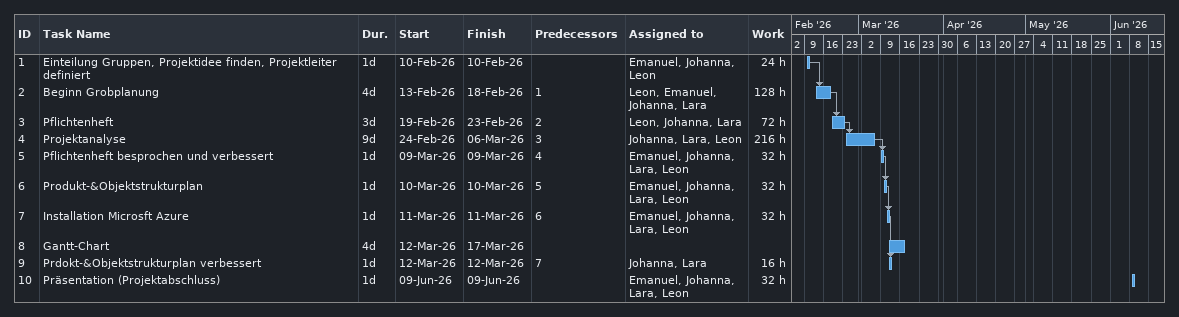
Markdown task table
| ID | Task | Duration | Start | Finish | Predecessors | Resources | Work (h) |
|---|---|---|---|---|---|---|---|
| 1 | Einteilung Gruppen, Projektidee finden, Projektleiter definiert | 1d | 2026-02-10 | 2026-02-10 |  | Emanuel, Johanna, Leon | 24 |
| 2 | Beginn Grobplanung | 4d | 2026-02-13 | 2026-02-18 | 1 | Leon, Emanuel, Johanna, Lara | 128 |
| 3 | Pflichtenheft | 3d | 2026-02-19 | 2026-02-23 | 2 | Leon, Johanna, Lara | 72 |
| 4 | Projektanalyse | 9d | 2026-02-24 | 2026-03-06 | 3 | Johanna, Lara, Leon | 216 |
| 5 | Pflichtenheft besprochen und verbessert | 1d | 2026-03-09 | 2026-03-09 | 4 | Emanuel, Johanna, Lara, Leon | 32 |
| 6 | Produkt-&Objektstrukturplan | 1d | 2026-03-10 | 2026-03-10 | 5 | Emanuel, Johanna, Lara, Leon | 32 |
| 7 | Installation Microsft Azure | 1d | 2026-03-11 | 2026-03-11 | 6 | Emanuel, Johanna, Lara, Leon | 32 |
| 8 | Gantt-Chart | 4d | 2026-03-12 | 2026-03-17 |  |  |  |
| 9 | Prdokt-&Objektstrukturplan verbessert | 1d | 2026-03-12 | 2026-03-12 | 7 | Johanna, Lara | 16 |
| 10 | Präsentation (Projektabschluss) | 1d | 2026-06-09 | 2026-06-09 |  | Emanuel, Johanna, Lara, Leon | 32 |
